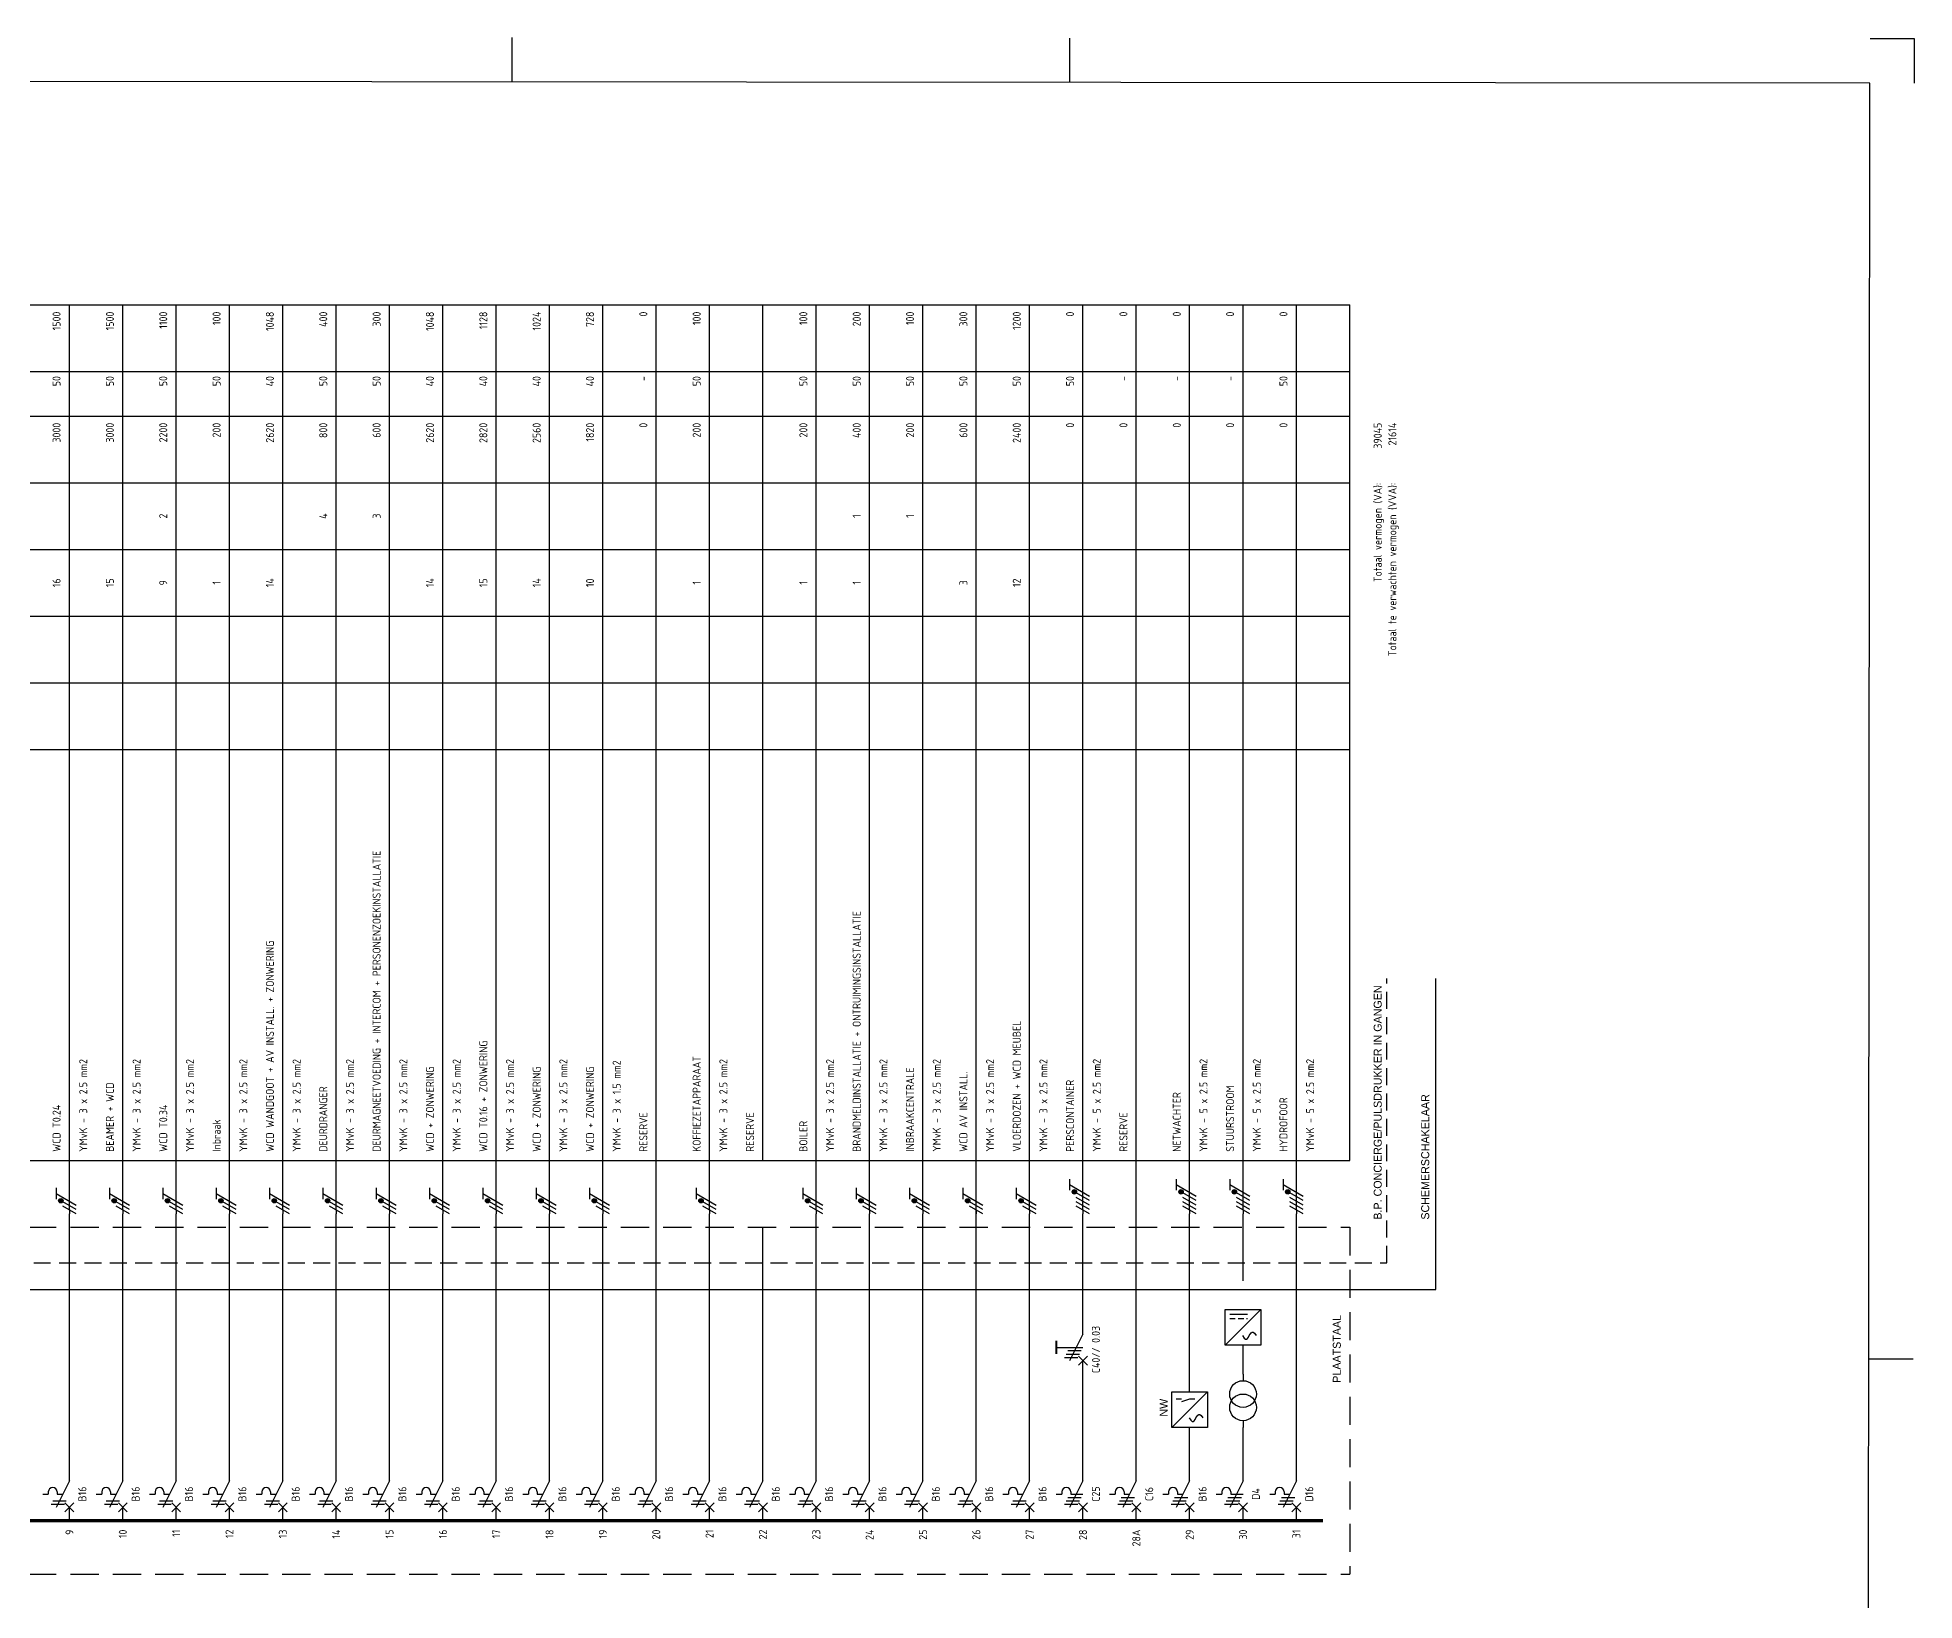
# Model space of a CAD drawing. Header units: millimetres. Extents: x 0 to 842, y -1 to 594.
# Drawn here: x 419.3 to 841.5, y 241.9 to 593.5 of the extents above; entities that cross this region are included whole.
import ezdxf
from ezdxf.enums import TextEntityAlignment as Align

# ---------------------------------------------------------------- set-up
doc = ezdxf.new("R2010")
doc.units = ezdxf.units.MM
doc.linetypes.add('DASHED', pattern=[19.05, 12.7, -6.35])
doc.linetypes.add('HIDDEN', pattern=[9.525, 6.35, -3.175])
doc.layers.get('0').update_dxf_attribs({"linetype": 'CONTINUOUS'})
for name, color, linetype in [('00kad018', 1, 'CONTINUOUS'), ('00kad070', 5, 'CONTINUOUS'), ('BL$2----_KADER', 7, 'CONTINUOUS'), ('EL$1----', 3, 'CONTINUOUS'), ('EL$1----__LK1+0', 3, 'CONTINUOUS')]:
    doc.layers.add(name, color=color, linetype=linetype)
doc.styles.add('BURO-018', font='BUROFONT', dxfattribs={"height": 1.8})
doc.styles.add('STABICAD-018', font='ISOCP.SHX', dxfattribs={"height": 1.8})

# ---------------------------------------------------------------- blocks, each defined once
blk = doc.blocks.new('a1-windesheim-hor')
at = {"layer": '00kad018', "color": 1}
for p, q in [((525.5, 594), (525.5, 584)), ((651, 584), (651, 594)), ((841, 594), (831, 594)), ((841, 584), (841, 594)), ((831, 297), (841, 297))]:
    blk.add_line(p, q, dxfattribs=at)
at = {"layer": '00kad070', "color": 5}
for p, q in [((831, 584), (20, 584)), ((831, 10), (831, 584))]:
    blk.add_line(p, q, dxfattribs=at)
blk = doc.blocks.new('P-N-PE_3')
at = {"color": 0, "linetype": 'Continuous'}
for p, q in [((-3, 5.85), (-3, 3.35)), ((-3, 4.6), (1.5, 2)), ((0, 0.87), (0, 6.17)), ((1.5, 1), (-1.5, 2.73)), ((1.5, 0), (-1.5, 1.73)), ((0, 0.87), (0, 0))]:
    blk.add_line(p, q, dxfattribs=at)
at = {"color": 0, "linetype": 'Continuous', "const_width": 0.5}
blk.add_lwpolyline([(-1.68, 2.98, 1), (-2.18, 2.98, 1)], format="xyb", close=True, dxfattribs=at)
at = {"color": 0, "linetype": 'Continuous'}
blk.add_circle((-1.93, 2.98), 0.5, dxfattribs=at)
blk = doc.blocks.new('B3')
at = {"color": 0, "linetype": 'Continuous'}
for p, q in [((0, 9), (0, 21)), ((0, 9), (-3, 3)), ((-6, 6), (-4.75, 6)), ((-4.75, 6.5), (-4.75, 6)), ((-3.75, 4.5), (-0.75, 4.5)), ((-2.75, 6.5), (-2.75, 6)), ((-2.75, 6), (-1.5, 6)), ((-4.125, 3.75), (-1.125, 3.75)), ((-1, 4), (1, 2)), ((-1, 2), (1, 4)), ((0, 0), (0, 3))]:
    blk.add_line(p, q, dxfattribs=at)
blk.add_arc((-3.75, 6.5), 1, 0, 180, dxfattribs=at)
at = {"color": 1, "style": 'BURO-018'}
blk.add_attdef('FREEFIELD1', (-3, 12), '', height=1.8, rotation=90, dxfattribs=at)
at = {"color": 1, "linetype": 'Continuous', "style": 'BURO-018'}
blk.add_attdef('AUTOMATICFUSE', text='', height=1.8, rotation=90, dxfattribs=at).set_placement((2, 6), align=Align.TOP_CENTER)
blk = doc.blocks.new('m1')
at = {"color": 0, "linetype": 'Continuous'}
blk.add_line((0, 21), (0, 33), dxfattribs=at)
blk = doc.blocks.new('b1s')
at = {"color": 0, "linetype": 'Continuous'}
blk.add_line((0, 33), (0, 54), dxfattribs=at)
blk = doc.blocks.new('m1s')
at = {"color": 0, "linetype": 'Continuous'}
blk.add_line((0, 54), (0, 66), dxfattribs=at)
blk = doc.blocks.new('P-N-PE_5')
at = {"color": 0, "linetype": 'Continuous'}
for p, q in [((-3, 7.85), (-3, 5.35)), ((-3, 6.6), (1.5, 4)), ((1.5, 3), (-1.5, 4.73)), ((0, 0.87), (0, 8.28)), ((1.5, 2), (-1.5, 3.73)), ((1.5, 1), (-1.5, 2.73)), ((1.5, 0), (-1.5, 1.73)), ((0, 0.87), (0, 0))]:
    blk.add_line(p, q, dxfattribs=at)
at = {"color": 0, "linetype": 'Continuous', "const_width": 0.5}
blk.add_lwpolyline([(-1.68, 4.98, 1), (-2.18, 4.98, 1)], format="xyb", close=True, dxfattribs=at)
at = {"color": 0, "linetype": 'Continuous'}
blk.add_circle((-1.93, 4.98), 0.5, dxfattribs=at)
blk = doc.blocks.new('B5')
at = {"color": 0, "linetype": 'Continuous'}
for p, q in [((0, 9), (0, 21)), ((0, 9), (-3, 3)), ((-6, 6), (-4.75, 6)), ((-4.75, 6.5), (-4.75, 6)), ((-3.75, 4.5), (-0.75, 4.5)), ((-3.375, 5.25), (-0.375, 5.25)), ((-2.75, 6.5), (-2.75, 6)), ((-2.75, 6), (0, 6)), ((-4.125, 3.75), (-1.125, 3.75)), ((-1, 2), (1, 4)), ((-1, 4), (1, 2)), ((0, 0), (0, 3))]:
    blk.add_line(p, q, dxfattribs=at)
blk.add_arc((-3.75, 6.5), 1, 0, 180, dxfattribs=at)
at = {"color": 1, "style": 'BURO-018'}
blk.add_attdef('FREEFIELD1', (-3, 12), '', height=1.8, rotation=90, dxfattribs=at)
at = {"color": 1, "linetype": 'Continuous', "style": 'BURO-018'}
blk.add_attdef('AUTOMATICFUSE', text='', height=1.8, rotation=90, dxfattribs=at).set_placement((2, 6), align=Align.TOP_CENTER)
blk = doc.blocks.new('B9S')
at = {"color": 0, "linetype": 'Continuous'}
for p, q in [((0, 9), (0, 21)), ((0, 9), (-3, 3)), ((-6, 6), (0, 6)), ((-3.75, 4.5), (-0.75, 4.5)), ((-0.38, 5.25), (-3.38, 5.25)), ((-4.12, 3.75), (-1.12, 3.75)), ((-1, 2), (1, 4)), ((-1, 4), (1, 2)), ((0, 0), (0, 3))]:
    blk.add_line(p, q, dxfattribs=at)
at = {"color": 0, "linetype": 'Continuous', "const_width": 0.5}
blk.add_lwpolyline([(-6, 4.5), (-6, 7.5)], dxfattribs=at)
at = {"color": 1, "linetype": 'Continuous', "style": 'BURO-018'}
blk.add_attdef('EARTHLEAKAGECIRCUITBREAKER', text='', height=1.8, rotation=90, dxfattribs=at).set_placement((2, 6.9), align=Align.TOP_LEFT)
at = {"color": 1, "style": 'BURO-018'}
blk.add_attdef('FREEFIELD1', (-3, 12), '', height=1.8, rotation=90, dxfattribs=at)
at = {"color": 1, "linetype": 'Continuous', "style": 'BURO-018'}
blk.add_attdef('OPERATINGCURRENT', text='', height=1.8, rotation=90, dxfattribs=at).set_placement((2, 6.2), align=Align.TOP_RIGHT)
blk = doc.blocks.new('B4')
at = {"color": 0, "linetype": 'Continuous'}
for p, q in [((0, 9), (0, 21)), ((0, 9), (-3, 3)), ((-6, 6), (-4.75, 6)), ((-4.75, 6.5), (-4.75, 6)), ((-3.75, 4.5), (-0.75, 4.5)), ((-3.375, 5.25), (-0.375, 5.25)), ((-2.75, 6.5), (-2.75, 6)), ((-2.75, 6), (-1.5, 6)), ((-4.125, 3.75), (-1.125, 3.75)), ((-1, 2), (1, 4)), ((-1, 4), (1, 2)), ((0, 0), (0, 3))]:
    blk.add_line(p, q, dxfattribs=at)
blk.add_arc((-3.75, 6.5), 1, 0, 180, dxfattribs=at)
at = {"color": 1, "style": 'BURO-018'}
blk.add_attdef('FREEFIELD1', (-3, 12), '', height=1.8, rotation=90, dxfattribs=at)
at = {"color": 1, "linetype": 'Continuous', "style": 'BURO-018'}
blk.add_attdef('AUTOMATICFUSE', text='', height=1.8, rotation=90, dxfattribs=at).set_placement((2, 6), align=Align.TOP_CENTER)
blk = doc.blocks.new('M13')
at = {"color": 0, "linetype": 'Continuous'}
for p, q in [((0, 12), (0, 10.5)), ((0, 1.5), (0, 0))]:
    blk.add_line(p, q, dxfattribs=at)
for centre in [(0, 7.5), (0, 4.5)]:
    blk.add_circle(centre, 3, dxfattribs=at)
at = {"color": 1, "linetype": 'Continuous', "style": 'BURO-018'}
blk.add_attdef('FREEFIELD1', (6, 3), '', height=1.8, rotation=90, dxfattribs=at)
blk = doc.blocks.new('020209')
at = {"color": 0, "linetype": 'Continuous'}
blk.add_lwpolyline([(-3, 0), (-2.31, 1.05), (-1.72, 1.53), (-1.22, 1.55), (-0.78, 1.22), (-0.38, 0.67), (0, 0), (0.38, -0.67), (0.78, -1.22), (1.22, -1.55), (1.72, -1.53), (2.31, -1.05), (3, 0)], dxfattribs=at)

msp = doc.modelspace()

# ---------------------------------------------------------------- linework, layer by layer
at = {"layer": 'EL$1----', "linetype": 'DASHED', "ltscale": 0.3}
for p, q in [((722.81, 317.89), (722.81, 381.89)), ((166.96, 317.89), (722.81, 317.89))]:
    msp.add_line(p, q, dxfattribs=at)
at = {"layer": 'EL$1----'}
for p, q in [((733.81, 311.89), (733.81, 381.89)), ((250.96, 311.89), (733.81, 311.89)), ((678.46, 288.89), (678.46, 305.89)), ((686.46, 299.39), (694.46, 307.39)), ((687.46, 306.39), (691.46, 306.39)), ((690.46, 292.89), (690.46, 299.39)), ((666.46, 288.89), (666.46, 292.89)), ((674.46, 280.89), (682.46, 288.89))]:
    msp.add_line(p, q, dxfattribs=at)
at = {"layer": 'EL$1----', "linetype": 'HIDDEN', "ltscale": 0.2}
msp.add_line((687.46, 305.39), (691.46, 305.39), dxfattribs=at)
at = {"layer": 'EL$1----', "linetype": 'Continuous'}
for p, q in [((676.6, 287.27), (675.4, 287.27)), ((678.4, 287.27), (676.6, 286.67)), ((679.6, 287.27), (678.4, 287.27))]:
    msp.add_line(p, q, dxfattribs=at)
at = {"layer": 'EL$1----'}
for points in [[(686.46, 299.39), (686.46, 307.39), (694.46, 307.39), (694.46, 299.39)], [(674.46, 280.89), (674.46, 288.89), (682.46, 288.89), (682.46, 280.89)]]:
    msp.add_lwpolyline(points, close=True, dxfattribs=at)
at = {"layer": 'EL$1----__LK1+0', "color": 1}
for p, q in [((126.46, 533.39), (714.46, 533.39)), ((714.46, 340.89), (714.46, 533.39)), ((126.46, 518.39), (714.46, 518.39)), ((126.46, 508.39), (714.46, 508.39)), ((126.46, 493.39), (714.46, 493.39)), ((126.46, 478.39), (714.46, 478.39)), ((126.46, 463.39), (714.46, 463.39)), ((126.46, 448.39), (714.46, 448.39)), ((126.46, 433.39), (714.46, 433.39)), ((126.46, 340.89), (714.46, 340.89))]:
    msp.add_line(p, q, dxfattribs=at)
at = {"layer": 'EL$1----__LK1+0'}
for p, q in [((426.46, 340.89), (426.46, 533.39)), ((438.46, 340.89), (438.46, 533.39)), ((450.46, 340.89), (450.46, 533.39)), ((462.46, 340.89), (462.46, 533.39)), ((474.46, 340.89), (474.46, 533.39)), ((486.46, 340.89), (486.46, 533.39)), ((498.46, 340.89), (498.46, 533.39)), ((510.46, 340.89), (510.46, 533.39)), ((522.46, 340.89), (522.46, 533.39)), ((534.46, 340.89), (534.46, 533.39)), ((546.46, 340.89), (546.46, 533.39)), ((558.46, 340.89), (558.46, 533.39)), ((570.46, 340.89), (570.46, 533.39)), ((582.46, 340.89), (582.46, 533.39)), ((594.46, 340.89), (594.46, 533.39)), ((606.46, 340.89), (606.46, 533.39)), ((618.46, 340.89), (618.46, 533.39)), ((630.46, 340.89), (630.46, 533.39)), ((642.46, 340.89), (642.46, 533.39)), ((654.46, 340.89), (654.46, 533.39)), ((666.46, 340.89), (666.46, 533.39)), ((678.46, 340.89), (678.46, 533.39)), ((690.46, 340.89), (690.46, 533.39)), ((702.46, 340.89), (702.46, 533.39)), ((426.46, 335.06), (426.46, 340.89)), ((438.46, 335.06), (438.46, 340.89)), ((450.46, 335.06), (450.46, 340.89)), ((462.46, 335.06), (462.46, 340.89)), ((474.46, 335.06), (474.46, 340.89)), ((486.46, 335.06), (486.46, 340.89)), ((498.46, 335.06), (498.46, 340.89)), ((510.46, 335.06), (510.46, 340.89)), ((522.46, 335.06), (522.46, 340.89)), ((534.46, 335.06), (534.46, 340.89)), ((546.46, 335.06), (546.46, 340.89)), ((558.46, 325.89), (558.46, 340.89)), ((570.46, 335.06), (570.46, 340.89)), ((594.46, 335.06), (594.46, 340.89)), ((606.46, 335.06), (606.46, 340.89)), ((618.46, 335.06), (618.46, 340.89)), ((630.46, 325.89), (630.46, 340.89)), ((630.46, 335.06), (630.46, 340.89)), ((642.46, 335.06), (642.46, 340.89)), ((654.46, 337.17), (654.46, 340.89)), ((666.46, 325.89), (666.46, 340.89)), ((678.46, 337.17), (678.46, 340.89)), ((690.46, 337.17), (690.46, 340.89)), ((702.46, 337.17), (702.46, 340.89)), ((426.46, 325.89), (426.46, 328.89)), ((438.46, 325.89), (438.46, 328.89)), ((450.46, 325.89), (450.46, 328.89)), ((462.46, 325.89), (462.46, 328.89)), ((474.46, 325.89), (474.46, 328.89)), ((486.46, 325.89), (486.46, 328.89)), ((498.46, 325.89), (498.46, 328.89)), ((510.46, 325.89), (510.46, 328.89)), ((522.46, 325.89), (522.46, 328.89)), ((534.46, 325.89), (534.46, 328.89)), ((546.46, 325.89), (546.46, 328.89)), ((570.46, 325.89), (570.46, 328.89)), ((594.46, 325.89), (594.46, 328.89)), ((606.46, 325.89), (606.46, 328.89)), ((618.46, 325.89), (618.46, 328.89)), ((630.46, 325.89), (630.46, 328.89)), ((642.46, 325.89), (642.46, 328.89)), ((654.46, 325.89), (654.46, 328.89)), ((678.46, 325.89), (678.46, 328.89)), ((690.46, 325.89), (690.46, 328.89)), ((702.46, 325.89), (702.46, 328.89))]:
    msp.add_line(p, q, dxfattribs=at)
at = {"layer": 'EL$1----__LK1+0', "color": 1, "linetype": 'HIDDEN'}
for p, q in [((150.46, 325.89), (714.46, 325.89)), ((714.46, 325.89), (714.46, 247.89)), ((150.46, 247.89), (714.46, 247.89))]:
    msp.add_line(p, q, dxfattribs=at)
at = {"layer": 'EL$1----__LK1+0'}
for points in [[(420.46, 259.89, 0.7, 0.7, 0), (408.46, 259.89, 0.7, 0.7, 0)], [(432.46, 259.89, 0.7, 0.7, 0), (420.46, 259.89, 0.7, 0.7, 0)], [(444.46, 259.89, 0.7, 0.7, 0), (432.46, 259.89, 0.7, 0.7, 0)], [(456.46, 259.89, 0.7, 0.7, 0), (444.46, 259.89, 0.7, 0.7, 0)], [(468.46, 259.89, 0.7, 0.7, 0), (456.46, 259.89, 0.7, 0.7, 0)], [(480.46, 259.89, 0.7, 0.7, 0), (468.46, 259.89, 0.7, 0.7, 0)], [(492.46, 259.89, 0.7, 0.7, 0), (480.46, 259.89, 0.7, 0.7, 0)], [(504.46, 259.89, 0.7, 0.7, 0), (492.46, 259.89, 0.7, 0.7, 0)], [(516.46, 259.89, 0.7, 0.7, 0), (504.46, 259.89, 0.7, 0.7, 0)], [(528.46, 259.89, 0.7, 0.7, 0), (516.46, 259.89, 0.7, 0.7, 0)], [(540.46, 259.89, 0.7, 0.7, 0), (528.46, 259.89, 0.7, 0.7, 0)], [(552.46, 259.89, 0.7, 0.7, 0), (540.46, 259.89, 0.7, 0.7, 0)], [(564.46, 259.89, 0.7, 0.7, 0), (552.46, 259.89, 0.7, 0.7, 0)], [(576.46, 259.89, 0.7, 0.7, 0), (564.46, 259.89, 0.7, 0.7, 0)], [(588.46, 259.89, 0.7, 0.7, 0), (576.46, 259.89, 0.7, 0.7, 0)], [(600.46, 259.89, 0.7, 0.7, 0), (588.46, 259.89, 0.7, 0.7, 0)], [(612.46, 259.89, 0.7, 0.7, 0), (600.46, 259.89, 0.7, 0.7, 0)], [(624.46, 259.89, 0.7, 0.7, 0), (612.46, 259.89, 0.7, 0.7, 0)], [(636.46, 259.89, 0.7, 0.7, 0), (624.46, 259.89, 0.7, 0.7, 0)], [(648.46, 259.89, 0.7, 0.7, 0), (636.46, 259.89, 0.7, 0.7, 0)], [(660.46, 259.89, 0.7, 0.7, 0), (648.46, 259.89, 0.7, 0.7, 0)], [(672.46, 259.89, 0.7, 0.7, 0), (660.46, 259.89, 0.7, 0.7, 0)], [(684.46, 259.89, 0.7, 0.7, 0), (672.46, 259.89, 0.7, 0.7, 0)], [(696.46, 259.89, 0.7, 0.7, 0), (684.46, 259.89, 0.7, 0.7, 0)], [(708.46, 259.89, 0.7, 0.7, 0), (696.46, 259.89, 0.7, 0.7, 0)]]:
    msp.add_lwpolyline(points, format="xyseb", dxfattribs=at)

# ---------------------------------------------------------------- block references
at = {"layer": 'BL$2----_KADER', "rotation": 359.9508479470667}
msp.add_blockref('a1-windesheim-hor', (0, 0), dxfattribs=at)
at = {"layer": 'EL$1----', "xscale": -0.5119999999999436, "yscale": 0.5120000000000005, "zscale": 0.5120000000000001, "rotation": 180}
for p in [(691.87, 301.52), (679.87, 283.02)]:
    msp.add_blockref('020209', p, dxfattribs=at)
at = {"layer": 'EL$1----__LK1+0'}
for name, p in [('P-N-PE_3', (426.46, 328.89)), ('P-N-PE_3', (438.46, 328.89)), ('P-N-PE_3', (450.46, 328.89)), ('P-N-PE_3', (462.46, 328.89)), ('P-N-PE_3', (474.46, 328.89)), ('P-N-PE_3', (486.46, 328.89)), ('P-N-PE_3', (498.46, 328.89)), ('P-N-PE_3', (510.46, 328.89)), ('P-N-PE_3', (522.46, 328.89)), ('P-N-PE_3', (534.46, 328.89)), ('P-N-PE_3', (546.46, 328.89)), ('P-N-PE_3', (570.46, 328.89)), ('P-N-PE_3', (594.46, 328.89)), ('P-N-PE_3', (606.46, 328.89)), ('P-N-PE_3', (618.46, 328.89)), ('P-N-PE_3', (630.46, 328.89)), ('P-N-PE_3', (642.46, 328.89)), ('P-N-PE_5', (654.46, 328.89)), ('P-N-PE_5', (678.46, 328.89)), ('P-N-PE_5', (690.46, 328.89)), ('P-N-PE_5', (702.46, 328.89)), ('m1s', (426.46, 259.89)), ('m1s', (438.46, 259.89)), ('m1s', (450.46, 259.89)), ('m1s', (462.46, 259.89)), ('m1s', (474.46, 259.89)), ('m1s', (486.46, 259.89)), ('m1s', (498.46, 259.89)), ('m1s', (510.46, 259.89)), ('m1s', (522.46, 259.89)), ('m1s', (534.46, 259.89)), ('m1s', (546.46, 259.89)), ('m1s', (558.46, 259.89)), ('m1s', (570.46, 259.89)), ('m1s', (582.46, 259.89)), ('m1s', (594.46, 259.89)), ('m1s', (606.46, 259.89)), ('m1s', (618.46, 259.89)), ('m1s', (630.46, 259.89)), ('m1s', (642.46, 259.89)), ('m1s', (654.46, 259.89)), ('m1s', (666.46, 259.89)), ('m1s', (678.46, 259.89)), ('m1s', (690.46, 259.89)), ('m1s', (702.46, 259.89)), ('b1s', (426.46, 259.89)), ('b1s', (438.46, 259.89)), ('b1s', (450.46, 259.89)), ('b1s', (462.46, 259.89)), ('b1s', (474.46, 259.89)), ('b1s', (486.46, 259.89)), ('b1s', (498.46, 259.89)), ('b1s', (510.46, 259.89)), ('b1s', (522.46, 259.89)), ('b1s', (534.46, 259.89)), ('b1s', (546.46, 259.89)), ('b1s', (558.46, 259.89)), ('b1s', (570.46, 259.89)), ('b1s', (582.46, 259.89)), ('b1s', (594.46, 259.89)), ('b1s', (606.46, 259.89)), ('b1s', (618.46, 259.89)), ('b1s', (630.46, 259.89)), ('b1s', (642.46, 259.89)), ('b1s', (666.46, 259.89)), ('b1s', (678.46, 259.89)), ('b1s', (702.46, 259.89)), ('m1', (426.46, 259.89)), ('m1', (438.46, 259.89)), ('m1', (450.46, 259.89)), ('m1', (462.46, 259.89)), ('m1', (474.46, 259.89)), ('m1', (486.46, 259.89)), ('m1', (498.46, 259.89)), ('m1', (510.46, 259.89)), ('m1', (522.46, 259.89)), ('m1', (534.46, 259.89)), ('m1', (546.46, 259.89)), ('m1', (558.46, 259.89)), ('m1', (570.46, 259.89)), ('m1', (582.46, 259.89)), ('m1', (594.46, 259.89)), ('m1', (606.46, 259.89)), ('m1', (618.46, 259.89)), ('m1', (630.46, 259.89)), ('m1', (642.46, 259.89)), ('m1', (654.46, 259.89)), ('m1', (666.46, 259.89)), ('M13', (690.46, 280.89)), ('m1', (702.46, 259.89))]:
    msp.add_blockref(name, p, dxfattribs=at)
ref = msp.add_blockref('B9S', (654.46, 292.89), dxfattribs=at)
ref.add_attrib('EARTHLEAKAGECIRCUITBREAKER', '0.03', dxfattribs={"layer": 'EL$1----', "color": 1, "height": 1.8, "rotation": 90, "style": 'STABICAD-018'}).set_placement((656.46, 299.89), align=Align.TOP_LEFT)
ref.add_attrib('OPERATINGCURRENT', 'C40//', dxfattribs={"layer": 'EL$1----', "color": 1, "height": 1.8, "rotation": 90, "style": 'STABICAD-018'}).set_placement((656.46, 298.89), align=Align.TOP_RIGHT)
ref = msp.add_blockref('B3', (426.46, 259.89), dxfattribs=at)
ref.add_attrib('AUTOMATICFUSE', 'B16', dxfattribs={"layer": 'EL$1----', "color": 1, "height": 1.8, "rotation": 90, "style": 'STABICAD-018'}).set_placement((428.46, 265.89), align=Align.TOP_CENTER)
ref = msp.add_blockref('B3', (438.46, 259.89), dxfattribs=at)
ref.add_attrib('AUTOMATICFUSE', 'B16', dxfattribs={"layer": 'EL$1----', "color": 1, "height": 1.8, "rotation": 90, "style": 'STABICAD-018'}).set_placement((440.46, 265.89), align=Align.TOP_CENTER)
ref = msp.add_blockref('B3', (450.46, 259.89), dxfattribs=at)
ref.add_attrib('AUTOMATICFUSE', 'B16', dxfattribs={"layer": 'EL$1----', "color": 1, "height": 1.8, "rotation": 90, "style": 'STABICAD-018'}).set_placement((452.46, 265.89), align=Align.TOP_CENTER)
ref = msp.add_blockref('B3', (462.46, 259.89), dxfattribs=at)
ref.add_attrib('AUTOMATICFUSE', 'B16', dxfattribs={"layer": 'EL$1----', "color": 1, "height": 1.8, "rotation": 90, "style": 'STABICAD-018'}).set_placement((464.46, 265.89), align=Align.TOP_CENTER)
ref = msp.add_blockref('B3', (474.46, 259.89), dxfattribs=at)
ref.add_attrib('AUTOMATICFUSE', 'B16', dxfattribs={"layer": 'EL$1----', "color": 1, "height": 1.8, "rotation": 90, "style": 'STABICAD-018'}).set_placement((476.46, 265.89), align=Align.TOP_CENTER)
ref = msp.add_blockref('B3', (486.46, 259.89), dxfattribs=at)
ref.add_attrib('AUTOMATICFUSE', 'B16', dxfattribs={"layer": 'EL$1----', "color": 1, "height": 1.8, "rotation": 90, "style": 'STABICAD-018'}).set_placement((488.46, 265.89), align=Align.TOP_CENTER)
ref = msp.add_blockref('B3', (498.46, 259.89), dxfattribs=at)
ref.add_attrib('AUTOMATICFUSE', 'B16', dxfattribs={"layer": 'EL$1----', "color": 1, "height": 1.8, "rotation": 90, "style": 'STABICAD-018'}).set_placement((500.46, 265.89), align=Align.TOP_CENTER)
ref = msp.add_blockref('B3', (510.46, 259.89), dxfattribs=at)
ref.add_attrib('AUTOMATICFUSE', 'B16', dxfattribs={"layer": 'EL$1----', "color": 1, "height": 1.8, "rotation": 90, "style": 'STABICAD-018'}).set_placement((512.46, 265.89), align=Align.TOP_CENTER)
ref = msp.add_blockref('B3', (522.46, 259.89), dxfattribs=at)
ref.add_attrib('AUTOMATICFUSE', 'B16', dxfattribs={"layer": 'EL$1----', "color": 1, "height": 1.8, "rotation": 90, "style": 'STABICAD-018'}).set_placement((524.46, 265.89), align=Align.TOP_CENTER)
ref = msp.add_blockref('B3', (534.46, 259.89), dxfattribs=at)
ref.add_attrib('AUTOMATICFUSE', 'B16', dxfattribs={"layer": 'EL$1----', "color": 1, "height": 1.8, "rotation": 90, "style": 'STABICAD-018'}).set_placement((536.46, 265.89), align=Align.TOP_CENTER)
ref = msp.add_blockref('B3', (546.46, 259.89), dxfattribs=at)
ref.add_attrib('AUTOMATICFUSE', 'B16', dxfattribs={"layer": 'EL$1----', "color": 1, "height": 1.8, "rotation": 90, "style": 'STABICAD-018'}).set_placement((548.46, 265.89), align=Align.TOP_CENTER)
ref = msp.add_blockref('B3', (558.46, 259.89), dxfattribs=at)
ref.add_attrib('AUTOMATICFUSE', 'B16', dxfattribs={"layer": 'EL$1----', "color": 1, "height": 1.8, "rotation": 90, "style": 'STABICAD-018'}).set_placement((560.46, 265.89), align=Align.TOP_CENTER)
ref = msp.add_blockref('B3', (570.46, 259.89), dxfattribs=at)
ref.add_attrib('AUTOMATICFUSE', 'B16', dxfattribs={"layer": 'EL$1----', "color": 1, "height": 1.8, "rotation": 90, "style": 'STABICAD-018'}).set_placement((572.46, 265.89), align=Align.TOP_CENTER)
ref = msp.add_blockref('B3', (582.46, 259.89), dxfattribs=at)
ref.add_attrib('AUTOMATICFUSE', 'B16', dxfattribs={"layer": 'EL$1----', "color": 1, "height": 1.8, "rotation": 90, "style": 'STABICAD-018'}).set_placement((584.46, 265.89), align=Align.TOP_CENTER)
ref = msp.add_blockref('B3', (594.46, 259.89), dxfattribs=at)
ref.add_attrib('AUTOMATICFUSE', 'B16', dxfattribs={"layer": 'EL$1----', "color": 1, "height": 1.8, "rotation": 90, "style": 'STABICAD-018'}).set_placement((596.46, 265.89), align=Align.TOP_CENTER)
ref = msp.add_blockref('B3', (606.46, 259.89), dxfattribs=at)
ref.add_attrib('AUTOMATICFUSE', 'B16', dxfattribs={"layer": 'EL$1----', "color": 1, "height": 1.8, "rotation": 90, "style": 'STABICAD-018'}).set_placement((608.46, 265.89), align=Align.TOP_CENTER)
ref = msp.add_blockref('B3', (618.46, 259.89), dxfattribs=at)
ref.add_attrib('AUTOMATICFUSE', 'B16', dxfattribs={"layer": 'EL$1----', "color": 1, "height": 1.8, "rotation": 90, "style": 'STABICAD-018'}).set_placement((620.46, 265.89), align=Align.TOP_CENTER)
ref = msp.add_blockref('B3', (630.46, 259.89), dxfattribs=at)
ref.add_attrib('AUTOMATICFUSE', 'B16', dxfattribs={"layer": 'EL$1----', "color": 1, "height": 1.8, "rotation": 90, "style": 'STABICAD-018'}).set_placement((632.46, 265.89), align=Align.TOP_CENTER)
ref = msp.add_blockref('B3', (642.46, 259.89), dxfattribs=at)
ref.add_attrib('AUTOMATICFUSE', 'B16', dxfattribs={"layer": 'EL$1----', "color": 1, "height": 1.8, "rotation": 90, "style": 'STABICAD-018'}).set_placement((644.46, 265.89), align=Align.TOP_CENTER)
ref = msp.add_blockref('B5', (654.46, 259.89), dxfattribs=at)
ref.add_attrib('AUTOMATICFUSE', 'C25', dxfattribs={"layer": 'EL$1----', "color": 1, "height": 1.8, "rotation": 90, "style": 'STABICAD-018'}).set_placement((656.46, 265.89), align=Align.TOP_CENTER)
ref = msp.add_blockref('B4', (666.46, 259.89), dxfattribs=at)
ref.add_attrib('AUTOMATICFUSE', 'C16', dxfattribs={"layer": 'EL$1----', "color": 1, "height": 1.8, "rotation": 90, "style": 'STABICAD-018'}).set_placement((668.46, 265.89), align=Align.TOP_CENTER)
ref = msp.add_blockref('B4', (678.46, 259.89), dxfattribs=at)
ref.add_attrib('AUTOMATICFUSE', 'B16', dxfattribs={"layer": 'EL$1----', "color": 1, "height": 1.8, "rotation": 90, "style": 'STABICAD-018'}).set_placement((680.46, 265.89), align=Align.TOP_CENTER)
ref = msp.add_blockref('B5', (690.46, 259.89), dxfattribs=at)
ref.add_attrib('AUTOMATICFUSE', 'D4', dxfattribs={"layer": 'EL$1----', "color": 1, "height": 1.8, "rotation": 90, "style": 'STABICAD-018'}).set_placement((692.46, 265.89), align=Align.TOP_CENTER)
ref = msp.add_blockref('B4', (702.46, 259.89), dxfattribs=at)
ref.add_attrib('AUTOMATICFUSE', 'D16', dxfattribs={"layer": 'EL$1----', "color": 1, "height": 1.8, "rotation": 90, "style": 'STABICAD-018'}).set_placement((704.46, 265.89), align=Align.TOP_CENTER)

# ---------------------------------------------------------------- texts
at = {"layer": 'EL$1----', "color": 1, "style": 'BURO-018'}
for s, p in [('B.P. CONCIERGE/PULSDRUKKER IN GANGEN', (721.66, 327.62)), ('SCHEMERSCHAKELAAR', (732.35, 327.62)), ('PLAATSTAAL', (712.46, 290.93)), ('NW', (673.53, 283.31))]:
    msp.add_text(s, height=1.8, rotation=90, dxfattribs=at).set_placement(p)
at = {"layer": 'EL$1----__LK1+0', "color": 1, "style": 'STABICAD-018'}
for s, p in [('1500', (424.46, 531.89)), ('1500', (436.46, 531.89)), ('1100', (448.46, 531.89)), ('100', (460.46, 531.89)), ('1048', (472.46, 531.89)), ('400', (484.46, 531.89)), ('300', (496.46, 531.89)), ('1048', (508.46, 531.89)), ('1128', (520.46, 531.89)), ('1024', (532.46, 531.89)), ('728', (544.46, 531.89)), ('0', (556.46, 531.89)), ('100', (568.46, 531.89)), ('100', (592.46, 531.89)), ('200', (604.46, 531.89)), ('100', (616.46, 531.89)), ('300', (628.46, 531.89)), ('1200', (640.46, 531.89)), ('0', (652.46, 531.89)), ('0', (664.46, 531.89)), ('0', (676.46, 531.89)), ('0', (688.46, 531.89)), ('0', (700.46, 531.89)), ('50', (424.46, 517.39)), ('50', (436.46, 517.39)), ('50', (448.46, 517.39)), ('50', (460.46, 517.39)), ('40', (472.46, 517.39)), ('50', (484.46, 517.39)), ('50', (496.46, 517.39)), ('40', (508.46, 517.39)), ('40', (520.46, 517.39)), ('40', (532.46, 517.39)), ('40', (544.46, 517.39)), ('-', (556.46, 517.39)), ('50', (568.46, 517.39)), ('50', (592.46, 517.39)), ('50', (604.46, 517.39)), ('50', (616.46, 517.39)), ('50', (628.46, 517.39)), ('50', (640.46, 517.39)), ('50', (652.46, 517.39)), ('-', (664.46, 517.39)), ('-', (676.46, 517.39)), ('-', (688.46, 517.39)), ('50', (700.46, 517.39)), ('3000', (424.46, 506.89)), ('3000', (436.46, 506.89)), ('2200', (448.46, 506.89)), ('200', (460.46, 506.89)), ('2620', (472.46, 506.89)), ('800', (484.46, 506.89)), ('600', (496.46, 506.89)), ('2620', (508.46, 506.89)), ('2820', (520.46, 506.89)), ('2560', (532.46, 506.89)), ('1820', (544.46, 506.89)), ('0', (556.46, 506.89)), ('200', (568.46, 506.89)), ('200', (592.46, 506.89)), ('400', (604.46, 506.89)), ('200', (616.46, 506.89)), ('600', (628.46, 506.89)), ('2400', (640.46, 506.89)), ('0', (652.46, 506.89)), ('0', (664.46, 506.89)), ('0', (676.46, 506.89)), ('0', (688.46, 506.89)), ('0', (700.46, 506.89)), ('39045', (721.66, 506.89)), ('21614', (724.95, 506.89)), ('Totaal vermogen (VA):', (721.66, 493.39)), ('Totaal te verwachten vermogen (VVA):', (724.95, 493.39))]:
    msp.add_text(s, height=1.8, rotation=90, dxfattribs=at).set_placement(p, align=Align.RIGHT)
for s, p in [('2', (448.46, 485.89)), ('4', (484.46, 485.89)), ('3', (496.46, 485.89)), ('1', (604.46, 485.89)), ('1', (616.46, 485.89)), ('16', (424.46, 470.89)), ('15', (436.46, 470.89)), ('9', (448.46, 470.89)), ('1', (460.46, 470.89)), ('14', (472.46, 470.89)), ('14', (508.46, 470.89)), ('15', (520.46, 470.89)), ('14', (532.46, 470.89)), ('10', (544.46, 470.89)), ('1', (568.46, 470.89)), ('1', (592.46, 470.89)), ('1', (604.46, 470.89)), ('3', (628.46, 470.89)), ('12', (640.46, 470.89))]:
    msp.add_text(s, height=1.8, rotation=90, dxfattribs=at).set_placement(p, align=Align.CENTER)
for s, p in [('DEURMAGNEETVOEDING + INTERCOM + PERSONENZOEKINSTALLATIE', (496.46, 342.89)), ('BRANDMELDINSTALLATIE + ONTRUIMINGSINSTALLATIE', (604.46, 342.89)), ('WCD WANDGOOT + AV INSTALL. + ZONWERING', (472.46, 342.89)), ('VLOERDOZEN + WCD MEUBEL', (640.46, 342.89)), ('WCD T0.16 + ZONWERING', (520.46, 342.89)), ('YMvK - 3 x 2.5 mm2', (430.46, 342.89)), ('YMvK - 3 x 2.5 mm2', (442.46, 342.89)), ('YMvK - 3 x 2.5 mm2', (454.46, 342.89)), ('YMvK - 3 x 2.5 mm2', (466.46, 342.89)), ('YMvK - 3 x 2.5 mm2', (478.46, 342.89)), ('YMvK - 3 x 2.5 mm2', (490.46, 342.89)), ('YMvK - 3 x 2.5 mm2', (502.46, 342.89)), ('YMvK - 3 x 2.5 mm2', (514.46, 342.89)), ('YMvK - 3 x 2.5 mm2', (526.46, 342.89)), ('YMvK - 3 x 2.5 mm2', (538.46, 342.89)), ('YMvK - 3 x 1.5 mm2', (550.46, 342.89)), ('KOFFIEZETAPPARAAT', (568.46, 342.89)), ('YMvK - 3 x 2.5 mm2', (574.46, 342.89)), ('YMvK - 3 x 2.5 mm2', (598.46, 342.89)), ('YMvK - 3 x 2.5 mm2', (610.46, 342.89)), ('YMvK - 3 x 2.5 mm2', (622.46, 342.89)), ('YMvK - 3 x 2.5 mm2', (634.46, 342.89)), ('YMvK - 3 x 2.5 mm2', (646.46, 342.89)), ('YMvK - 5 x 2.5 mm2', (658.46, 342.89)), ('YMvK - 5 x 2.5 mm2', (682.46, 342.89)), ('YMvK - 5 x 2.5 mm2', (694.46, 342.89)), ('YMvK - 5 x 2.5 mm2', (706.46, 342.89)), ('WCD + ZONWERING', (508.46, 342.89)), ('WCD + ZONWERING', (532.46, 342.89)), ('WCD + ZONWERING', (544.46, 342.89)), ('INBRAAKCENTRALE', (616.46, 342.89)), ('WCD AV INSTALL.', (628.46, 342.89)), ('PERSCONTAINER', (652.46, 342.89)), ('BEAMER + WCD', (436.46, 342.89)), ('DEURDRANGER', (484.46, 342.89)), ('NETWACHTER', (676.46, 342.89)), ('STUURSTROOM', (688.46, 342.89)), ('HYDROFOOR', (700.46, 342.89)), ('WCD T0.24', (424.46, 342.89)), ('WCD T0.34', (448.46, 342.89)), ('RESERVE', (556.46, 342.89)), ('RESERVE', (580.46, 342.89)), ('RESERVE', (664.46, 342.89)), ('Inbraak', (460.46, 342.89)), ('BOILER', (592.46, 342.89))]:
    msp.add_text(s, height=1.8, rotation=90, dxfattribs=at).set_placement(p)
for s, p in [('9', (426.46, 257.89)), ('10', (438.46, 257.89)), ('11', (450.46, 257.89)), ('12', (462.46, 257.89)), ('13', (474.46, 257.89)), ('14', (486.46, 257.89)), ('15', (498.46, 257.89)), ('16', (510.46, 257.89)), ('17', (522.46, 257.89)), ('18', (534.46, 257.89)), ('19', (546.46, 257.89)), ('20', (558.46, 257.89)), ('21', (570.46, 257.89)), ('22', (582.46, 257.89)), ('23', (594.46, 257.89)), ('24', (606.46, 257.89)), ('25', (618.46, 257.89)), ('26', (630.46, 257.89)), ('27', (642.46, 257.89)), ('28', (654.46, 257.89)), ('28A', (666.46, 257.89)), ('29', (678.46, 257.89)), ('30', (690.46, 257.89)), ('31', (702.46, 257.89))]:
    msp.add_text(s, height=1.8, rotation=90, dxfattribs=at).set_placement(p, align=Align.MIDDLE_RIGHT)

doc.saveas('drawing.dxf')
